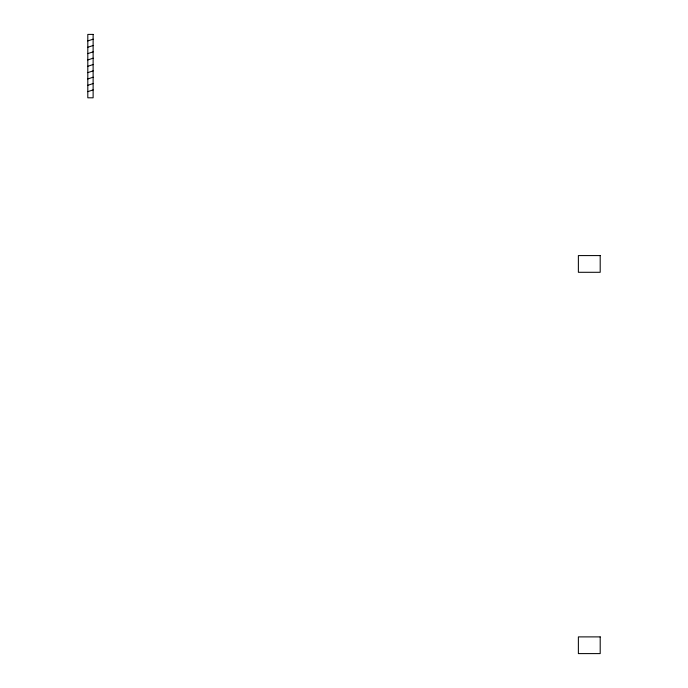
<?xml version="1.0" encoding="UTF-8"?>
<svg xmlns="http://www.w3.org/2000/svg" width="688" height="688" viewBox="0 0 688 688"><rect width="100%" height="100%" fill="white"/><g stroke="black" fill="none" stroke-linecap="round" stroke-linejoin="round"><path stroke-width="1.03" d="M87.806 40.927L93.121 39.173M87.806 47.266L93.121 45.511M87.806 53.612L93.121 51.849M87.806 59.951L93.121 58.188M87.806 66.289L93.121 64.534M87.806 72.636L93.121 70.873M87.806 78.974L93.121 77.211M87.806 85.312L93.121 83.549M87.806 91.65L93.121 89.896M93.121 34.4L87.806 34.4L87.806 97.808L93.121 97.808L93.121 34.4M600.194 255.583L578.376 255.583L578.376 272.293L600.194 272.293L600.194 255.583M600.194 636.89L578.376 636.89L578.376 653.6L600.194 653.6L600.194 636.89"/></g></svg>
